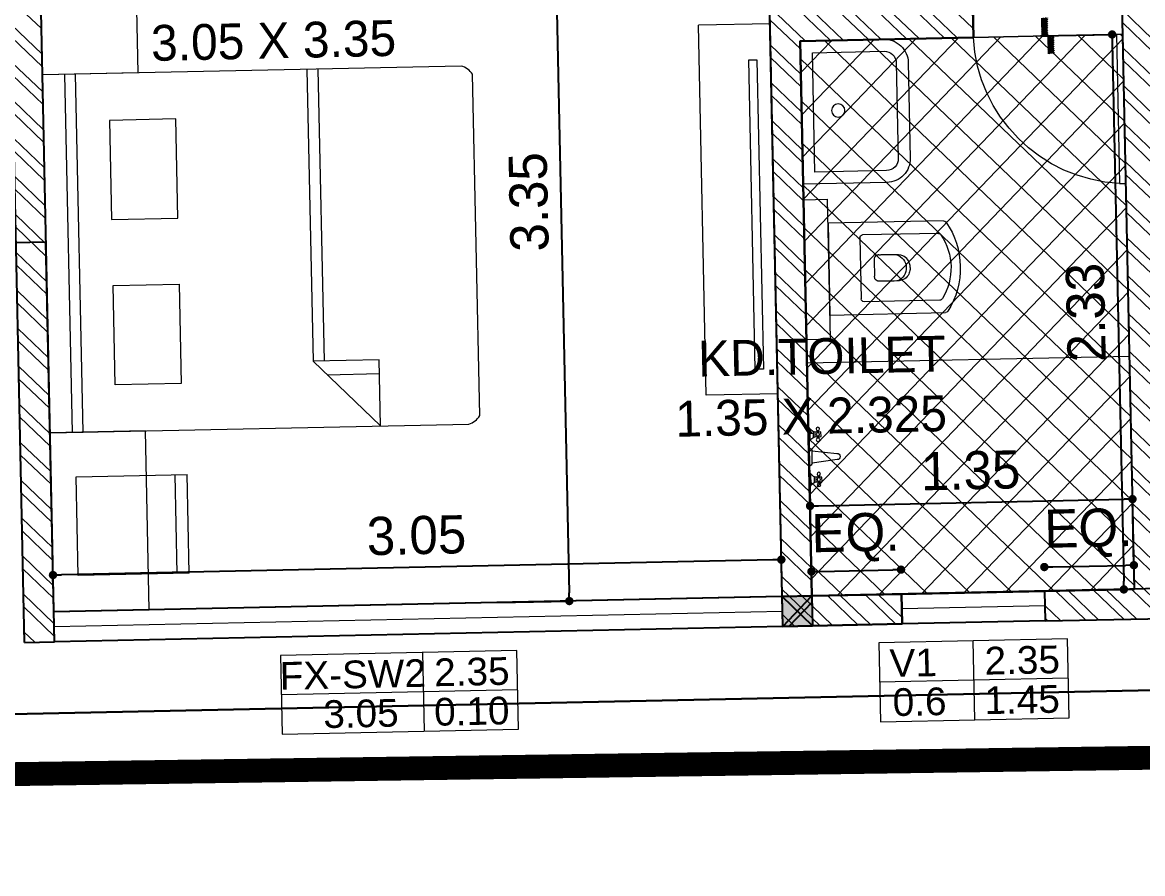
# Model space of a CAD drawing. Header units: metres. Extents: x 494 to 1845, y -666 to 1061.
# Drawn here: x 1413.3192 to 1413.7475, y 237.5901 to 237.9157 of the extents above; entities that cross this region are included whole.
import ezdxf

# ---------------------------------------------------------------- set-up
doc = ezdxf.new("R2010")
doc.units = ezdxf.units.M
doc.header["$MEASUREMENT"] = 0
doc.linetypes.add('1', pattern=[0])
doc.linetypes.add('DASHED2', pattern=[0.375, 0.25, -0.125])
doc.layers.get('Defpoints').update_dxf_attribs({"color": 12})
for name, color, linetype in [('A-AREA', 1, 'Continuous'), ('COLUMN', 1, 'Continuous'), ('PLOT - SURVEY', 1, '1'), ('TILE DROP', 180, '1'), ('VDA-TEXT', 250, '1'), ('VDA-WALL BELOW', 8, 'Continuous'), ('VDA_ROOF', 250, 'Continuous'), ('WALL', 250, 'Continuous')]:
    doc.layers.add(name, color=color, linetype=linetype)
for name, color, linetype, lineweight in [('A-Wall Hatch', 8, 'Continuous', 9), ('DIMENSION', 8, 'Continuous', 5), ('VDA-DOOR', 23, 'Continuous', 5), ('VDA-DW TAGS', 4, 'Continuous', 9), ('VDA-FURNITURE', 8, 'Continuous', 13), ('VDA-HATCH', 8, 'Continuous', 9), ('VDA-PLUMBING', 8, 'Continuous', 13), ('VDA-SLIDING DOOR', 4, 'Continuous', 9), ('VDA-WALL', 250, 'Continuous', 25), ('VDA-WINDOW', 5, 'Continuous', 9), ('VDA_FURNITURE', 8, 'Continuous', 13)]:
    doc.layers.add(name, color=color, linetype=linetype, lineweight=lineweight)
doc.styles.add('arial', font='arial.ttf', dxfattribs={"height": 0.3})
doc.styles.add('RS', font='GOTHIC.TTF')
doc.dimstyles.new('SMALL-1', dxfattribs={"dimtxt": 0.16, "dimasz": 0.035, "dimexe": 0, "dimexo": 0.1, "dimgap": 0.05, "dimtad": 1, "dimzin": 0, "dimdsep": 46, "dimtxsty": 'RS', "dimblk": 'DOT', "dimcen": 2.5, "dimclrd": 256, "dimclre": 256, "dimclrt": 5, "dimadec": 0, "dimazin": 0, "dimtfac": 1, "dimtdec": 3, "dimtofl": 0, "dimtmove": 0, "dimatfit": 3, "dimfxl": 0, "dimtolj": 1, "dimtzin": 0, "dimarcsym": 0})
pattern_1 = [(45, (1152.758408798573, 282.9493043231583), (-0.1104854345604985, 0.1104854345604985), [])]
pattern_2 = [(135.0000000000001, (-4.440892098500626e-16, 0.375), (-0.004419417382415919, -0.004419417382415927), [])]

# ---------------------------------------------------------------- blocks, each defined once
blk = doc.blocks.new('6555kkm')
at = {"lineweight": 30}
h = blk.add_hatch(color=5, dxfattribs=at)
h.dxf.hatch_style = 1
h.paths.add_polyline_path([(1152.883408798573, 282.9493043231583), (1152.758408798573, 282.9493043231583), (1152.758408798573, 283.0743043231584), (1152.883408798573, 283.0743043231584)])
h = blk.add_hatch()
h.set_pattern_fill('ANSI31', color=5, scale=1.250000000001137)
h.set_pattern_definition(pattern_1)
h.paths.add_polyline_path([(1152.758408798573, 283.0743043231584), (1152.883408798573, 283.0743043231584), (1152.883408798573, 282.9493043231583), (1152.758408798573, 282.9493043231583)])
h = blk.add_hatch()
h.set_pattern_fill('ANSI31', color=5, scale=1.250000000001137)
h.set_pattern_definition(pattern_1)
h.paths.add_polyline_path([(1152.758408798573, 283.0743043231584), (1152.883408798573, 283.0743043231584), (1152.883408798573, 282.9493043231583), (1152.758408798573, 282.9493043231583)])
at = {"layer": 'COLUMN', "color": 5, "lineweight": 25}
for p, q in [((1152.758408798573, 282.9493043231583), (1152.883408798573, 283.0743043231584)), ((1152.883408798573, 282.9493043231583), (1152.758408798573, 283.0743043231584))]:
    blk.add_line(p, q, dxfattribs=at)
blk.add_lwpolyline([(1152.758408798573, 283.0743043231584), (1152.883408798573, 283.0743043231584), (1152.883408798573, 282.9493043231583), (1152.758408798573, 282.9493043231583)], close=True, dxfattribs=at)
blk = doc.blocks.new('zw$417C')
at = {"layer": 'COLUMN', "color": 8, "lineweight": 30}
blk.add_blockref('6555kkm', (-1097.451033627933, -282.8867646900941), dxfattribs=at)
blk = doc.blocks.new('DFSDFASDFASD')
at = {"layer": 'VDA_ROOF', "color": 5, "lineweight": 30, "ltscale": 4}
blk.add_lwpolyline([(43.72001114071099, 7.876165156727097), (16.86561930178232, 4.449999999999932), (-16.84999999999991, 4.449999999999932), (-16.84999999999991, -6.375000000000114), (7.450000000000273, -6.375000000000114), (7.450000000000273, -7.275000000000091), (43.72001114071099, -7.275000000000091), (43.72001114071099, -3.799912912925208), (45.04501133847248, -3.799912912896389), (45.04501133847248, 0.8250953790992526), (43.72001114071099, 0.8250953790992526)], close=True, dxfattribs=at)
blk = doc.blocks.new('zw$FB86')
at = {"layer": 'VDA-FURNITURE'}
for points in [[(0, 0.4500000000007276), (0, 0.1000000000003638, 0.4142135623890781), (0.09999999999854481, 0), (0.5, 0, 0.4142135623784227), (0.5999999999985448, 0.1000000000003638), (0.5999999999985448, 0.4500000000007276)], [(0.05000000000291038, 0.4000000000014552), (0.05000000000291038, 0.09999999999672582, 0.4142135623730954), (0.09999999999854481, 0.0499999999992724), (0.5, 0.0499999999992724, 0.4142135623730952), (0.5499999999956344, 0.09999999999854481), (0.5499999999956344, 0.4000000000014552)]]:
    blk.add_lwpolyline(points, format="xyb", close=True, dxfattribs=at)
blk.add_circle((0.2941563244385179, 0.2973085056728451), 0.02777948606671998, dxfattribs=at)
blk = doc.blocks.new('zw$1B49')
at = {"layer": 'VDA-FURNITURE'}
for p, q in [((0.1172834102981142, 0.1172833973541856), (0.1042519220136455, 0.01303148863371462)), ((0.1563778760828427, 0.01303148863371462), (0.1433463877983741, 0.1172833973541856)), ((0.02606299044418847, 0.02606297715101391), (0.02606299044418847, 0.05212595430202782)), ((0.02606299044418847, 0.05212595430202782), (0.04561022380221402, 0.05212595430202782)), ((0.04561022380221402, 0.05212595430202782), (0.04561022380221402, 0.02606297715101391)), ((0.2150195752255968, 0.02606297726742923), (0.2150195752255968, 0.05212595453485847)), ((0.2150195752255968, 0.05212595453485847), (0.2345668076522998, 0.05212595453485847)), ((0.2345668076522998, 0.05212595453485847), (0.2345668076522998, 0.02606297738384455)), ((1.294392859563231e-08, 0), (0.07167320037115132, 0)), ((0.01280579613376176, 0.006515744258649647), (0.05888253347802674, 0.006515744258649647)), ((0.02606299044418847, 0.04235233785584569), (0.01954724630195415, 0.04235233785584569)), ((0.02606299044418847, 0.03583659359719604), (0.01954724630195415, 0.03583659359719604)), ((0.04836716493446147, 0.01954723289236426), (0.0235124676473788, 0.01954723289236426)), ((0.04561022380221402, 0.02606297715101391), (0.02606299044418847, 0.02606297715101391)), ((0.04561022380221402, 0.04235233785584569), (0.05212596794444835, 0.04235233785584569)), ((0.04561022380221402, 0.03583659359719604), (0.05212596794444835, 0.03583659359719604)), ((0.09122043372917688, 0), (0.1694093652986339, 1.164153218269348e-10)), ((0.1042519220136455, 0.01303148863371462), (0.1563778760828427, 0.01303148863371462)), ((0.1889565977253369, 1.164153218269348e-10), (0.2606297851525596, 2.328306436538696e-10)), ((0.2017623809151701, 0.006515744375064969), (0.2478391182594351, 0.006515744491480291)), ((0.2150195752255968, 0.04235233808867633), (0.2085038310833625, 0.04235233808867633)), ((0.2150195752255968, 0.03583659371361136), (0.2085038310833625, 0.03583659371361136)), ((0.2373237497158698, 0.01954723300877959), (0.2124690524287871, 0.01954723300877959)), ((0.2345668076522998, 0.02606297738384455), (0.2150195752255968, 0.02606297726742923)), ((0.2345668076522998, 0.04235233808867633), (0.2410825517945341, 0.04235233808867633)), ((0.2345668076522998, 0.03583659371361136), (0.2410825517945341, 0.03583659383002669))]:
    blk.add_line(p, q, dxfattribs=at)
for centre in [(0.01303150215971982, 0.03909446578472853), (0.03583660712320125, 0.03909446578472853), (0.05864171208668267, 0.03909446578472853), (0.2019880860098056, 0.03909446590114385), (0.224793190973287, 0.03909446590114385), (0.247598296868091, 0.03909446590114385)]:
    blk.add_circle(centre, 0.007284823654302127, dxfattribs=at)
for centre, radius, start, end in [((0.1303148995139054, 0.1172833973541856), 0.01303148858496634, 4.478646660041038e-08, 180.0000000447864), ((-0.009773602803761605, 0.03583659359719604), 0.03714545025915428, 285.2550999864717, 344.7449000233484), ((0.0814468170501641, 0.03583659359719604), 0.03714545025915428, 195.2551200547921, 254.7448800075654), ((0.1095638171755127, -0.005311634740792215), 0.01909713047432021, 106.1502000087727, 163.8498000219344), ((0.1510657201506547, -0.005311634624376893), 0.01909713047432021, 16.15020006410362, 73.84980008505138), ((0.1791829810463241, 0.03583659371361136), 0.03714545025915428, 285.2550999864717, 344.7449000233484), ((0.2704034018315724, 0.03583659383002669), 0.03714545025915428, 195.2551200547921, 254.7448800075654)]:
    blk.add_arc(centre, radius, start, end, dxfattribs=at)
blk = doc.blocks.new('zw$2702')
at = {"layer": 'VDA-FURNITURE'}
for p, q in [((0.5499802494960022, 0), (0.5499802476333571, 0.584986173780635)), ((0.6499802481921506, 0.5849861740134656), (0.5499802476333571, 0.584986173780635)), ((0.6499802491234732, 2.328306436538696e-10), (0.6499802481921506, 0.5849861740134656)), ((0.06626789482106688, 0.4849861727561802), (0.5499802476333571, 0.4849861738039181)), ((0.5499802476333571, 0.4849861738039181), (0.5499802485646796, 0.09999999997671694)), ((0.08852634602953913, 0.4324880581116304), (0.4059854198785615, 0.4324880588101223)), ((0.4179849887805176, 0.4204884897917509), (0.4179849887805176, 0.1644976834068075)), ((0.2196195882352185, 0.3244178210152313), (0.2234204721244168, 0.3293784004636109)), ((0.2234204721244168, 0.3293784004636109), (0.2280877952071023, 0.3340172126190737)), ((0.2280877952071023, 0.3340172126190737), (0.2337104606049252, 0.338173373718746)), ((0.2337104606049252, 0.338173373718746), (0.2403773705082131, 0.3416860003490001)), ((0.2403773705082131, 0.3416860003490001), (0.248177426175971, 0.3443942085141316)), ((0.248177426175971, 0.3443942085141316), (0.2571995307298494, 0.3461371148005128)), ((0.2571995307298494, 0.3461371148005128), (0.2675325863601756, 0.3467538355616853)), ((0.2675325863601756, 0.3467538355616853), (0.2780191826241207, 0.3467557415133342)), ((0.2780191826241207, 0.3467557415133342), (0.2874714464487624, 0.3467611278174445)), ((0.2874714464487624, 0.3467611278174445), (0.2959387444498134, 0.3467694973805919)), ((0.2959387444498134, 0.3467694973805919), (0.3034704441743088, 0.3467803528765216)), ((0.3034704441743088, 0.3467803528765216), (0.3101159131692839, 0.3467931972118095)), ((0.3101159131692839, 0.3467931972118095), (0.3159245171191287, 0.3468075330602005)), ((0.3159245171191287, 0.3468075330602005), (0.3209456235708785, 0.3468228633282706)), ((0.3209456235708785, 0.3468228633282706), (0.3252286000715685, 0.3468386908061802)), ((0.3252286000715685, 0.3468386908061802), (0.3288228123055887, 0.3468545182840899)), ((0.3288228123055887, 0.3468545182840899), (0.3317776278199744, 0.34686984855216)), ((0.3317776278199744, 0.34686984855216), (0.3341424141617608, 0.3468841845169663)), ((0.3341424141617608, 0.3468841845169663), (0.3359665379466605, 0.3468970287358388)), ((0.3359665379466605, 0.3468970287358388), (0.3381902633773279, 0.346916253794916)), ((0.3381902633773279, 0.346916253794916), (0.3388437426256132, 0.3469235459342599)), ((0.3388437426256132, 0.3469235459342599), (0.3397653868960333, 0.3470724488142878)), ((0.3397653868960333, 0.3470724488142878), (0.3421951776908827, 0.3472432924900204)), ((0.3421951776908827, 0.3472432924900204), (0.3456303991915775, 0.3470222798641771)), ((0.3456303991915775, 0.3470222798641771), (0.3495683355795336, 0.3459956140723079)), ((0.3495683355795336, 0.3459956140723079), (0.3535062728988123, 0.3437494980171323)), ((0.3535062728988123, 0.3437494980171323), (0.3569414934681845, 0.3398701344849542)), ((0.3569414934681845, 0.3398701344849542), (0.3583134880827856, 0.337188673322089)), ((0.3583134880827856, 0.337188673322089), (0.3593712842630339, 0.3339437264949083)), ((0.3593712842630339, 0.3339437264949083), (0.3600520447434974, 0.3300835692789406)), ((0.3600520447434974, 0.3300835692789406), (0.3602929294647765, 0.3255564770661294)), ((0.2097325569557142, 0.2918388803955168), (0.2097360829429817, 0.2924556011566892)), ((0.2097325569557142, 0.2916363230906427), (0.2097360829429817, 0.2910196023294702)), ((0.2097360829429817, 0.2924556011566892), (0.2098059284107876, 0.2941985074430704)), ((0.2097360829429817, 0.2910196023294702), (0.2098059284107876, 0.289276696043089)), ((0.2098059284107876, 0.2941985074430704), (0.2100309964807821, 0.2969067156082019)), ((0.2098059284107876, 0.289276696043089), (0.2100309964807821, 0.2865684878779575)), ((0.2100309964807821, 0.2969067156082019), (0.2105001874806476, 0.3004193421220407)), ((0.2100309964807821, 0.2865684878779575), (0.2105001884119702, 0.2830558613641188)), ((0.2105001874806476, 0.3004193421220407), (0.2113024063946796, 0.3045755033381283)), ((0.2105001884119702, 0.2830558613641188), (0.2113024063946796, 0.2788997001480311)), ((0.2113024063946796, 0.3045755033381283), (0.2125265535505605, 0.3092143153771758)), ((0.2125265535505605, 0.3092143153771758), (0.214261531138618, 0.3141748948255554)), ((0.214261531138618, 0.3141748948255554), (0.2165962422805023, 0.3192963579203933)), ((0.2165962422805023, 0.3192963579203933), (0.2196195882352185, 0.3244178210152313)), ((0.3602929294647765, 0.3262134199030697), (0.3602929294647765, 0.2587727529462427)), ((0.2113024063946796, 0.2788997001480311), (0.2125265535505605, 0.2742608881089836)), ((0.2125265535505605, 0.2742608881089836), (0.214261531138618, 0.2693003086606041)), ((0.214261531138618, 0.2693003086606041), (0.2165962422805023, 0.2641788455657661)), ((0.2165962422805023, 0.2641788455657661), (0.2196195882352185, 0.2590573824709281)), ((0.2196195882352185, 0.2590573824709281), (0.2234204721244168, 0.2540968030225486)), ((0.2234204721244168, 0.2540968030225486), (0.2280877952071023, 0.2494579909835011)), ((0.2280877952071023, 0.2494579909835011), (0.2337104615362477, 0.2453018297674134)), ((0.2337104615362477, 0.2453018297674134), (0.2403773705082131, 0.24178920336999)), ((0.2403773705082131, 0.24178920336999), (0.2481774271072936, 0.2390809950884432)), ((0.2481774271072936, 0.2390809950884432), (0.2571995316611719, 0.237338088802062)), ((0.2571995316611719, 0.237338088802062), (0.2675325863601756, 0.2367213681573048)), ((0.2675325863601756, 0.2367213681573048), (0.2780236706676078, 0.2367217985447496)), ((0.2780236706676078, 0.2367217985447496), (0.2874886181743932, 0.2367230148520321)), ((0.2874886181743932, 0.2367230148520321), (0.2959756257550907, 0.2367249047383666)), ((0.2959756257550907, 0.2367249047383666), (0.3035328884216142, 0.236727355979383)), ((0.3035328884216142, 0.236727355979383), (0.3102086030485225, 0.236730256350711)), ((0.3102086030485225, 0.236730256350711), (0.3160509665103746, 0.236733493511565)), ((0.3160509665103746, 0.236733493511565), (0.3211081728877616, 0.2367369552375749)), ((0.3211081728877616, 0.2367369552375749), (0.3254284199865651, 0.236740529187955)), ((0.3254284199865651, 0.236740529187955), (0.3290599037500215, 0.236744103138335)), ((0.3290599037500215, 0.236744103138335), (0.332050820121367, 0.2367475647479296)), ((0.332050820121367, 0.2367475647479296), (0.334449365043838, 0.2367508019087836)), ((0.334449365043838, 0.2367508019087836), (0.336303734460671, 0.2367537022801116)), ((0.336303734460671, 0.2367537022801116), (0.338572732413013, 0.2367580434074625)), ((0.338572732413013, 0.2367580434074625), (0.3392433824556065, 0.2367596899857745)), ((0.3392433824556065, 0.2367596899857745), (0.3401572865041089, 0.2367472226032987)), ((0.3401572865041089, 0.2367472226032987), (0.3425647087933612, 0.2369134899927303)), ((0.3498543801324558, 0.2390042450278997), (0.3537337652014685, 0.2415397411677986)), ((0.3537337652014685, 0.2415397411677986), (0.357100939618249, 0.2454759883694351)), ((0.357100939618249, 0.2454759883694351), (0.358435750247736, 0.2480648637283593)), ((0.358435750247736, 0.2480648637283593), (0.3594544718580437, 0.2511184909380972)), ((0.3594544718580437, 0.2511184909380972), (0.3600944245772553, 0.2546750580659136)), ((0.3600944245772553, 0.2546750580659136), (0.3602929294647765, 0.2587727529462427)), ((0.0885263469608617, 0.1524981135735288), (0.4059854198785615, 0.1524981142720208)), ((0.5499802485646796, 0.09999999997671694), (0.06626789575238945, 0.09999999892897904)), ((0.6499802491234732, 2.328306436538696e-10), (0.5499802494960022, 0))]:
    blk.add_line(p, q, dxfattribs=at)
for centre, radius, start, end in [((0.3392895713986945, 0.2924930856897845), 0.3392895713959484, 146.5314716852323, 213.4685283147677), ((0.06626789482106688, 0.4729866042835056), 0.01199956846898923, 90.00000178148115, 146.5314734667167), ((0.2879243318529916, 0.2924930862718611), 0.2489257321441072, 147.4567942573825, 212.5432060142842), ((0.08852634602953913, 0.4204884890568792), 0.011999569053979, 90.00000010672171, 150.4906703928836), ((0.4059854198785615, 0.4204884897553711), 0.011999569053979, 1.334021322268115e-07, 90.00000010672171), ((0.2850434205101919, 0.2912927382494672), 0.0588110275135647, 109.8583284364351, 247.3191860105703), ((0.3340704313086462, 0.2802833565147012), 0.0441938690793455, 281.0814857867093, 290.9254203467502), ((0.0885263469608617, 0.1644976825555204), 0.011999569053979, 209.5093298833318, 270.0000001067217), ((0.4059854198785615, 0.1644976832540124), 0.011999569053979, 270.0000001067217, 1.334021322268115e-07), ((0.06626789575238945, 0.1119995681438013), 0.01199956927687568, 213.4685292737154, 270.000000958813)]:
    blk.add_arc(centre, radius, start, end, dxfattribs=at)
blk = doc.blocks.new('zw$DE63')
at = {"layer": 'VDA-FURNITURE', "extrusion": (-1.507989483803639e-06, 1.204778851980319e-06, 0.9999999999981374)}
for p, q in [((0, 1.465385175775737), (1.737475395202637e-05, 0.03461594507098198)), ((1.799999579787254, 1.500022419262677), (0.04615342523902655, 1.500001120846719)), ((0.6923106350004673, 1.223085890640505), (0.4153841948136687, 1.500005604699254)), ((0.4153841948136687, 1.500005604699254), (0.4153875578194857, 1.223082527751103)), ((1.799999579787254, 1.500022419262677), (1.661538041196764, 1.500020737759769)), ((1.661538041196764, 1.500020737759769), (1.661556256935, 2.073787618428469e-05)), ((1.707710103131831, 2.129829954355955e-05), (1.707691887393594, 1.500021298183128)), ((1.800017794594169, 2.241926267743111e-05), (1.799999579787254, 1.500022419262677)), ((1.800017794594169, 2.241926267743111e-05), (1.799999579787254, 1.500022419262677)), ((0.6346176266670227, 1.280777497799136), (0.4153868574649096, 1.280774835497141)), ((1.246155807748437, 1.303861847263761), (1.523078884929419, 1.303865210153162)), ((1.246160851791501, 0.8884772319579497), (1.246155807748437, 1.303861847263761)), ((1.523078884929419, 1.303865210153162), (1.523083928972483, 0.8884805948473513)), ((0.4153875578194857, 1.223082527751103), (0.6923106350004673, 1.223085890640505)), ((0.646171641536057, 8.407281711697578e-06), (0.646156788803637, 1.223085330217145)), ((0.6923254877328873, 8.967705070972443e-06), (0.6923106350004673, 1.223085890640505)), ((1.523083928972483, 0.8884805948473513), (1.246160851791501, 0.8884772319579497)), ((1.5230872919783, 0.6115575178992003), (1.246164214797318, 0.6115541550097987)), ((1.246164214797318, 0.6115541550097987), (1.246169258840382, 0.1961695397039875)), ((1.523092336021364, 0.1961729025933892), (1.5230872919783, 0.6115575178992003)), ((1.246169258840382, 0.1961695397039875), (1.523092336021364, 0.1961729025933892)), ((0.04617164097726345, 1.120963133871555e-06), (1.800017794594169, 2.241926267743111e-05)), ((1.661556256935, 2.073787618428469e-05), (1.800017794594169, 2.241926267743111e-05))]:
    blk.add_line(p, q, dxfattribs=at)
at = {"layer": 'VDA-FURNITURE'}
for centre, start, end in [((0.0650025608483702, 1.426793432219711), 104.438611504063, 149.3025759873148), ((0.0650025608483702, 0.07320768862700788), 210.6974240127036, 255.5613884959456)]:
    blk.add_arc(centre, 0.07559534104429093, start, end, dxfattribs=at)
blk = doc.blocks.new('DFV')
at = {"layer": 'VDA_FURNITURE'}
for p, q in [((164.9829837693537, 153.5324947516458), (164.9828625957156, 153.0667231603841)), ((164.9829837694301, 153.5324947516458), (165.3970029616461, 153.5323870416398)), ((165.3968817879353, 153.0666154504254), (165.3970029616461, 153.5323870416398)), ((165.3969894979086, 153.4806346426051), (164.9829703056998, 153.4807423525929)), ((164.9828625957156, 153.0667231603841), (165.3968817879353, 153.0666154504254))]:
    blk.add_line(p, q, dxfattribs=at)
blk = doc.blocks.new('zw$F1DC')
at = {"layer": 'VDA-DOOR'}
for p, q in [((2.601322194095701e-05, 0), (2.601322339979006e-05, 0.9000000000000001)), ((2.601322192941069e-05, 0.0379718426371404), (0.9000260132219293, 0.0379718426371404)), ((2.601322194095701e-05, 0), (0.9000260132219409, 2.777222896099829e-13)), ((0.9000260132219293, 0.03797184263741812), (0.9000260132219293, 2.777222896099829e-13))]:
    blk.add_line(p, q, dxfattribs=at).dxf.unprotected_set("ltscale", 0)
at = {"layer": 'VDA-DOOR', "linetype": 'DASHED2', "ltscale": 0.3}
blk.add_arc((-0.02829771850029106, -0.03040769462445214), 0.9308387142759031, 4.212750427302682, 88.25632433435375, dxfattribs=at)
blk = doc.blocks.new('zw$AB1F')
at = {"layer": 'VDA-DOOR', "xscale": 1.111111111003124, "yscale": 1.111111111003124, "zscale": 1.111111111003124, "rotation": 90.00000000080222}
blk.add_blockref('zw$F1DC', (0.9999999967510598, -1.13686837721616e-13), dxfattribs=at)
blk = doc.blocks.new('_Dot')
at = {"color": 0, "linetype": 'ByBlock', "lineweight": -2}
blk.add_line((-0.5, 0), (-1, 0), dxfattribs=at)
at = {"color": 0, "linetype": 'ByBlock', "const_width": 0.5}
blk.add_lwpolyline([(-0.25, 0, 1), (0.25, 0, 1)], format="xyb", close=True, dxfattribs=at)
blk = doc.blocks.new('*D1140')
at = {"layer": 'Defpoints', "color": 0, "transparency": 16777216}
for p in [(-4.524999999999864, -1.024999999999977), (-4.524999414097238, -4.37504520146598), (-2.366173958560466, -4.37504520146598)]:
    blk.add_point(p, dxfattribs=at)
at = {"layer": 'DIMENSION', "lineweight": -2, "transparency": 16777216}
for p, q in [((-2.666173958560466, -1.024999999999977), (-2.366173958560466, -1.024999999999977)), ((-2.366173958560466, -1.059999999999977), (-2.366173958560466, -4.34004520146598)), ((-2.666173958560466, -4.37504520146598), (-2.366173958560466, -4.37504520146598))]:
    blk.add_line(p, q, dxfattribs=at)
at = {"layer": 'DIMENSION', "lineweight": -2, "transparency": 16777216, "xscale": 0.035, "yscale": 0.035, "zscale": 0.035}
for p, rotation in [((-2.366173958560466, -1.024999999999977), 90), ((-2.366173958560466, -4.37504520146598), 270)]:
    blk.add_blockref('_Dot', p, dxfattribs=dict(at, rotation=rotation))
at = {"layer": 'DIMENSION', "color": 5, "transparency": 16777216, "insert": (-2.500198431707985, -2.700022600732979), "char_height": 0.16, "attachment_point": 5, "rotation": 90, "style": 'RS'}
blk.add_mtext('\\A1;3.35', dxfattribs=at)
blk = doc.blocks.new('*D1141')
at = {"layer": 'Defpoints', "color": 0, "transparency": 16777216}
for p in [(-4.524999414097238, -4.220521955927154), (-4.524999414097238, -4.37504520146598), (-1.474999999999909, -4.375)]:
    blk.add_point(p, dxfattribs=at)
at = {"layer": 'DIMENSION', "lineweight": -2, "transparency": 16777216}
for p, q in [((-4.524999414097238, -4.27504520146598), (-4.524999414097238, -4.220521955927154)), ((-1.509999999999909, -4.220521955927154), (-4.489999414097237, -4.220521955927154)), ((-1.474999999999909, -4.275), (-1.474999999999909, -4.220521955927154))]:
    blk.add_line(p, q, dxfattribs=at)
at = {"layer": 'DIMENSION', "lineweight": -2, "transparency": 16777216, "xscale": 0.035, "yscale": 0.035, "zscale": 0.035, "rotation": 180}
blk.add_blockref('_Dot', (-4.524999414097238, -4.220521955927154), dxfattribs=at)
at = {"layer": 'DIMENSION', "lineweight": -2, "transparency": 16777216, "xscale": 0.035, "yscale": 0.035, "zscale": 0.035}
blk.add_blockref('_Dot', (-1.474999999999909, -4.220521955927154), dxfattribs=at)
at = {"layer": 'DIMENSION', "color": 5, "transparency": 16777216, "insert": (-2.999999707048573, -4.086497482779635), "char_height": 0.16, "attachment_point": 5, "style": 'RS'}
blk.add_mtext('\\A1;3.05', dxfattribs=at)
blk = doc.blocks.new('*D1144')
at = {"layer": 'Defpoints', "color": 0, "transparency": 16777216}
for p in [(-0.974999999999909, -4.272736819569502), (-1.349999999999909, -4.375), (-0.974999999999909, -4.375)]:
    blk.add_point(p, dxfattribs=at)
at = {"layer": 'DIMENSION', "lineweight": -2, "transparency": 16777216}
for p, q in [((-1.349999999999909, -4.275), (-1.349999999999909, -4.272736819569502)), ((-1.314999999999909, -4.272736819569502), (-1.009999999999909, -4.272736819569502)), ((-0.974999999999909, -4.275), (-0.974999999999909, -4.272736819569502))]:
    blk.add_line(p, q, dxfattribs=at)
at = {"layer": 'DIMENSION', "lineweight": -2, "transparency": 16777216, "xscale": 0.035, "yscale": 0.035, "zscale": 0.035, "rotation": 180}
blk.add_blockref('_Dot', (-1.349999999999909, -4.272736819569502), dxfattribs=at)
at = {"layer": 'DIMENSION', "lineweight": -2, "transparency": 16777216, "xscale": 0.035, "yscale": 0.035, "zscale": 0.035}
blk.add_blockref('_Dot', (-0.974999999999909, -4.272736819569502), dxfattribs=at)
at = {"layer": 'DIMENSION', "color": 5, "transparency": 16777216, "insert": (-1.162499999999909, -4.134415949413146), "char_height": 0.16, "attachment_point": 5, "style": 'RS'}
blk.add_mtext('\\A1;EQ.', dxfattribs=at)
blk = doc.blocks.new('*D1145')
at = {"layer": 'Defpoints', "color": 0, "transparency": 16777216}
for p in [(0, -4.274537624028312), (-0.375, -4.375139446603555), (0, -4.375139446603555)]:
    blk.add_point(p, dxfattribs=at)
at = {"layer": 'DIMENSION', "lineweight": -2, "transparency": 16777216}
for p, q in [((-0.375, -4.275139446603555), (-0.375, -4.274537624028312)), ((-0.34, -4.274537624028312), (-0.035, -4.274537624028312)), ((0, -4.275139446603555), (0, -4.274537624028312))]:
    blk.add_line(p, q, dxfattribs=at)
at = {"layer": 'DIMENSION', "lineweight": -2, "transparency": 16777216, "xscale": 0.035, "yscale": 0.035, "zscale": 0.035, "rotation": 180}
blk.add_blockref('_Dot', (-0.375, -4.274537624028312), dxfattribs=at)
at = {"layer": 'DIMENSION', "lineweight": -2, "transparency": 16777216, "xscale": 0.035, "yscale": 0.035, "zscale": 0.035}
blk.add_blockref('_Dot', (0, -4.274537624028312), dxfattribs=at)
at = {"layer": 'DIMENSION', "color": 5, "transparency": 16777216, "insert": (-0.1875, -4.136216753871956), "char_height": 0.16, "attachment_point": 5, "style": 'RS'}
blk.add_mtext('\\A1;EQ.', dxfattribs=at)
blk = doc.blocks.new('*D1146')
at = {"layer": 'Defpoints', "color": 0, "transparency": 16777216}
for p in [(-1.349999999999909, -2.326928868841492), (0, -3.997813383202583), (0, -4.375)]:
    blk.add_point(p, dxfattribs=at)
at = {"layer": 'DIMENSION', "lineweight": -2, "transparency": 16777216}
for p, q in [((-1.349999999999909, -3.697813383202583), (-1.349999999999909, -3.997813383202583)), ((-1.314999999999909, -3.997813383202583), (-0.035, -3.997813383202583)), ((0, -4.275), (0, -3.997813383202583))]:
    blk.add_line(p, q, dxfattribs=at)
at = {"layer": 'DIMENSION', "lineweight": -2, "transparency": 16777216, "xscale": 0.035, "yscale": 0.035, "zscale": 0.035, "rotation": 180}
blk.add_blockref('_Dot', (-1.349999999999909, -3.997813383202583), dxfattribs=at)
at = {"layer": 'DIMENSION', "lineweight": -2, "transparency": 16777216, "xscale": 0.035, "yscale": 0.035, "zscale": 0.035}
blk.add_blockref('_Dot', (0, -3.997813383202583), dxfattribs=at)
at = {"layer": 'DIMENSION', "color": 5, "transparency": 16777216, "insert": (-0.6749999999999545, -3.863788910055065), "char_height": 0.16, "attachment_point": 5, "style": 'RS'}
blk.add_mtext('\\A1;1.35', dxfattribs=at)
blk = doc.blocks.new('*D1147')
at = {"layer": 'Defpoints', "color": 0, "transparency": 16777216}
for p in [(-1.349954619197206, -2.049997637356228), (-1.349999999999909, -4.375139446603555), (-0.0440892370477286, -4.375139446603555)]:
    blk.add_point(p, dxfattribs=at)
at = {"layer": 'DIMENSION', "lineweight": -2, "transparency": 16777216}
for p, q in [((-0.3440892370477286, -2.049997637356228), (-0.0440892370477286, -2.049997637356228)), ((-0.0440892370477286, -2.084997637356228), (-0.0440892370477286, -4.340139446603555)), ((-0.3440892370477286, -4.375139446603555), (-0.0440892370477286, -4.375139446603555))]:
    blk.add_line(p, q, dxfattribs=at)
at = {"layer": 'DIMENSION', "lineweight": -2, "transparency": 16777216, "xscale": 0.035, "yscale": 0.035, "zscale": 0.035}
for p, rotation in [((-0.0440892370477286, -2.049997637356228), 90), ((-0.0440892370477286, -4.375139446603555), 270)]:
    blk.add_blockref('_Dot', p, dxfattribs=dict(at, rotation=rotation))
at = {"layer": 'DIMENSION', "color": 5, "transparency": 16777216, "insert": (-0.1781137101952474, -3.21256854197992), "char_height": 0.16, "attachment_point": 5, "rotation": 90, "style": 'RS'}
blk.add_mtext('\\A1;2.33', dxfattribs=at)
blk = doc.blocks.new('V1')
at = {"layer": 'VDA-DW TAGS'}
for p, q in [((1525.345971780803, 322.8255013930478), (1525.345971780803, 323.1563759827781)), ((1525.740711984555, 322.9909386879129), (1524.950971780803, 322.9909386879129))]:
    blk.add_line(p, q, dxfattribs=at)
blk.add_lwpolyline([(1525.740711984555, 323.1563759827781), (1524.950971780803, 323.1563759827781), (1524.950971780803, 322.8255013930478), (1525.740711984555, 322.8255013930478)], close=True, dxfattribs=at)
at = {"layer": 'VDA-DW TAGS', "char_height": 0.1159809851405905, "attachment_point": 8, "style": 'arial'}
for s, insert, width in [('V1', (1525.093642404539, 323.0116001073051), 0.2822932409837917), ('2.35', (1525.550088173589, 323.0116001073051), 0.2822932409837917), ('0.6', (1525.116763770219, 322.84616281244), 0.275840167237977), ('1.45', (1525.546186022507, 322.84616281244), 0.3661736348513708)]:
    blk.add_mtext(s, dxfattribs=dict(at, insert=insert, width=width))
blk = doc.blocks.new('FX SW 2')
at = {"layer": 'VDA-DW TAGS'}
for p, q in [((1536.635428353373, 314.01549259741), (1536.635428353373, 314.3463671871402)), ((1537.030168557125, 314.1809298922751), (1536.040556048342, 314.1809298922751))]:
    blk.add_line(p, q, dxfattribs=at)
blk.add_lwpolyline([(1537.030168557125, 314.3463671871402), (1536.040556048342, 314.3463671871402), (1536.040556048342, 314.01549259741), (1537.030168557125, 314.01549259741)], close=True, dxfattribs=at)
at = {"layer": 'VDA-DW TAGS', "char_height": 0.1159809851405905, "attachment_point": 8, "style": 'arial'}
for s, insert, width in [('FX-SW2', (1536.340795877519, 314.2004444817844), 0.2822932409837917), ('2.35', (1536.839544746159, 314.2015913116672), 0.2822932409837917), ('3.05', (1536.371493042921, 314.0361540168021), 0.275840167237977), ('0.10', (1536.835642595077, 314.0361540168021), 0.3661736348513708)]:
    blk.add_mtext(s, dxfattribs=dict(at, insert=insert, width=width))
blk = doc.blocks.new('TT-level diff-flat-14')
at = {"layer": 'TILE DROP'}
h = blk.add_hatch(dxfattribs=at)
h.set_pattern_fill('ANSI31', color=256, scale=0.05, angle=90.00000000000006, style=0)
h.set_pattern_definition(pattern_2)
h.paths.add_polyline_path([(-0.07499999999998863, 0.02500000000000568), (-0.07499999999998863, 0), (0, 0), (0, 0.02500000000000568)])
h = blk.add_hatch(dxfattribs=at)
h.set_pattern_fill('ANSI31', color=256, scale=0.05, angle=90.00000000000006, style=0)
h.set_pattern_definition(pattern_2)
h.paths.add_polyline_path([(0, 0), (0, -0.02500000000000568), (0.07499999999998863, -0.02500000000000568), (0.07499999999998863, 0)])
for points in [[(0, 0), (-0.07499999999998863, 0)], [(0.07499999999998863, -0.02500000000000568), (0, -0.02500000000000568), (0, 0), (-0.07499999999998863, 0)]]:
    blk.add_lwpolyline(points, dxfattribs=at)
blk = doc.blocks.new('SDFDSFD')
at = {"layer": 'A-Wall Hatch', "ltscale": 0.1}
h = blk.add_hatch(dxfattribs=at)
h.set_pattern_fill('ANSI32', color=256, scale=0.3, angle=270)
h.set_pattern_definition([(315, (-5.76940198055172, -2.326928868841492), (0.07954951288348662, 0.07954951288348659), []), (315, (-5.76940198055172, -2.379961877341486), (0.07954951288348662, 0.07954951288348659), [])])
h.paths.add_polyline_path([(-3.575000000000045, 2.575000000000045), (-5.244999999999891, 2.575000000000045), (-5.244999999999891, 5.250000000000057), (-1.349999999999909, 5.250000000000057), (-1.349999999999909, 5.375000000000057), (-6.8449999999998, 5.375000000000057), (-6.8449999999998, 5.250000000000057), (-5.369999999999891, 5.250000000000057), (-5.369999999999891, 4.050000000000068), (-5.7199999999998, 4.050000000000068), (-5.7199999999998, 3.925000000000068), (-5.369999999999891, 3.925000000000068), (-5.369999999999891, 2.575000000000045), (-5.7199999999998, 2.575000000000045), (-5.7199999999998, 2.450000000000045), (-3.575000000000045, 2.450000000000045)])
h.paths.add_polyline_path([(-7.7199999999998, -2.949999999999989), (-7.7199999999998, -0.8999999999999773), (-6.8449999999998, -0.8999999999999773), (-6.8449999999998, 4.050000000000068), (-6.7199999999998, 4.050000000000068), (-6.7199999999998, -0.8999999999999773), (-6.449999999999863, -0.8999999999999773), (-6.449999999999863, -1.024999999999977), (-7.5949999999998, -1.024999999999977), (-7.5949999999998, -2.949999999999989)])
h.paths.add_polyline_path([(-2.375, -0.8999999999999773), (-4.649999999999864, -0.8999999999999773), (-4.649999999999864, -4.5), (-4.524999999999864, -4.5), (-4.524999999999864, -1.024999999999977), (-2.375, -1.024999999999977)])
h.paths.add_polyline_path([(-0.974999999999909, 2.999860553396445), (-0.9809027286516994, 2.999860553396445), (-1.349999999999909, 3), (-1.349999999999909, 4.050000000000068), (-1.474999999999909, 4.050000000000068), (-1.474999999999909, 3), (-2.375, 3), (-2.375, 2.450000000000045), (-2.25, 2.450000000000045), (-2.25, 2.875), (-1.474999999999909, 2.875), (-1.474999999999909, 0), (-1.349999999999909, 0), (-1.349999999999909, 0.8000000000000114), (-0.625, 0.8000000000000114), (-0.625, 0.9250000000000114), (-1.349999999999909, 0.9250000000000114), (-1.349999999999909, 2.875), (-0.974999999999909, 2.875)])
h.paths.add_polyline_path([(2.674999999999955, 3), (1.024999999999864, 3), (1.024999999999864, 4.350000000000023), (1.974999999999909, 4.350000000000023), (1.974999999999909, 4.474860553396468), (0.8999999999998636, 4.475000000000023), (0.8999999999998636, 3), (-0.375, 3), (-0.375, 2.875), (2.674999999999955, 2.875)])
h.paths.add_polyline_path([(-0.625, -1.925000000000011), (-1.349999999999909, -1.925000000000011), (-1.349999999999909, -1.024999999999977), (-0.900000000000091, -1.024999999999977), (-0.900000000000091, -0.8999999999999773), (-1.474999999999909, -0.8999999999999773), (-1.474999999999909, -4.5), (-0.974999999999909, -4.5), (-0.974999999999909, -4.375139446603555), (-0.9809027286516994, -4.375139446603555), (-1.349999999999909, -4.375), (-1.349999999999909, -2.050000003470643), (-0.625, -2.050000000000011)])
h.paths.add_polyline_path([(3.549999999999955, 4.475000000000023), (2.574999999999818, 4.475000000000023), (2.574999999999818, 4.350000000000023), (3.424999999999955, 4.350000000000023), (3.424999999999955, 3), (3.549999999999955, 3)])
h.paths.add_polyline_path([(0.125, -1.925000000000011), (0, -1.925000000000011), (0, -4.375), (-0.375, -4.375), (-0.375, -4.5), (0.125, -4.5)])
h.paths.add_polyline_path([(0.125, 2.875), (0, 2.875), (0, 0), (0.125, 0)])
h.paths.add_polyline_path([(4.875, 3), (3.549999999999955, 3), (3.549999999999955, 2.875), (4.875, 2.875)])
h.paths.add_polyline_path([(3.549999999999955, 3), (3.424999999999955, 3), (3.424999999999955, 2.875), (3.549999999999955, 2.875)])
h.paths.add_polyline_path([(3.549999999999955, 0.112500000000017), (3.424999999999955, 0.1125000000000171), (3.424999999999955, -0.8999999999999773), (0, -0.8999999999999773), (0, -1.024999999999977), (3.424999999999955, -1.024999999999977), (3.424999999999955, -4.5), (3.549999999999955, -4.5), (3.549999999999955, -1.024999999999977), (4.875, -1.024999999999977), (4.875, -0.8999999999999773), (3.549999999999955, -0.8999999999999773)])
h.paths.add_polyline_path([(3.424999999999955, 1.912500000000017), (3.549999999999955, 1.912500000000017), (3.549999999999955, 2.875), (3.424999999999955, 2.875)])
at = {"layer": 'VDA-HATCH'}
h = blk.add_hatch(dxfattribs=at)
h.set_pattern_fill('ANSI37', color=43)
h.set_pattern_definition([(45, (-42536.25676201939, 14913.54794713638), (-0.08838834764831846, 0.08838834764831846), []), (135, (-42536.25676201939, 14913.54794713638), (-0.08838834764831845, -0.08838834764831843), [])])
h.paths.add_polyline_path([(1.024999999999864, 3), (3.425000000028149, 3), (3.425000000028149, 4.350000000000023), (1.024999999999864, 4.350000000000023)])
h.paths.add_polyline_path([(-1.349954619197206, -2.050000003525213), (0, -2.050000003525213), (0, -4.375139446603555), (-1.349954619197206, -4.375139446603555)])
h.paths.add_polyline_path([(0, 2.875), (-1.349999999999909, 2.875), (-1.349999999999909, 0.9250000000000114), (0, 0.9250000000000114)])
blk.add_lwpolyline([(-1.474999999999909, -0.8999999999999773), (-0.900000000000091, -0.8999999999999773), (-0.900000000000091, -1.024999999999977), (-1.349999999999909, -1.024999999999977), (-1.349999999999909, -1.925000000000011), (-0.625, -1.925000000000011), (-0.625, -2.050000000000011), (-1.349954619197206, -2.050000003470416), (-1.349999999999909, -4.375), (-0.974999999999909, -4.375), (-0.974999999999909, -4.5), (-1.474999999999909, -4.5), (-1.474999999999909, -0.8999999999999773)])
at = {"layer": 'A-AREA'}
blk.add_lwpolyline([(-1.474999999999909, 5.250000000000057), (-1.474999999999909, 2.875), (1.024999999999864, 2.875), (1.024999999999864, 4.350000000000023), (3.425000000028149, 4.34999589387229), (3.424999999999955, 2.875), (4.75, 2.875), (4.75, -0.8999999999999773), (3.425065773919869, -0.8999986045160426), (3.424999999999955, -4.375), (-4.524999414097238, -4.37504520146598), (-4.524999999999864, -2.824999999999989), (-7.5949999999998, -2.824999999999989), (-7.5949999999998, -1.024999999999977), (-6.7199999999998, -1.024999999999977)], dxfattribs=at)
at = {"layer": 'VDA-DOOR'}
blk.add_line((-0.6249999997007762, -2.050018039877671), (2.992237568832934e-10, -2.050018039877671), dxfattribs=at)
at = {"layer": 'VDA-FURNITURE', "extrusion": (4.368272014304201e-06, 5.8104550666431e-06, 0.9999999999735785)}
for p, q in [((-1.775000827057966, -3.524994205354574), (-1.775000818377748, -1.974994205478993)), ((-1.475000818374838, -1.974994207217946), (-1.775000818377748, -1.974994205478993)), ((-5.283709469949827e-09, -3.399997600880681), (-1.350000007203107, -3.399997594437821)), ((-1.475000827055055, -3.524994207093528), (-1.775000827057966, -3.524994205354574))]:
    blk.add_line(p, q, dxfattribs=at)
at = {"layer": 'VDA-FURNITURE', "extrusion": (4.368272014304201e-06, 5.8104550666431e-06, 0.9999999999735785), "elevation": -2.491889090263516e-06}
for points in [[(-4.124999404656592, -2.124988122314562), (-4.524999404337905, -2.124988120408261), (-4.524998367186527, -1.525005322341485), (-4.124998367512489, -1.525005324247786)], [(-1.532879365365261, -3.420559887107402), (-1.56752709252487, -3.420559886940055), (-1.567527086580412, -2.124690984189101), (-1.532879359420804, -2.124690984356448)], [(-4.124999411816134, -3.625022125149144), (-4.524999411497447, -3.625022123242843), (-4.524999414240483, -4.375045201525381), (-4.12499941455917, -4.375045203431682)]]:
    blk.add_lwpolyline(points, close=True, dxfattribs=at)
at = {"layer": 'VDA-SLIDING DOOR'}
blk.add_line((-1.474999999999909, -4.4375), (-4.524999999999864, -4.4375), dxfattribs=at)
at = {"layer": 'VDA-WALL'}
for p, q in [((-4.649999999999864, -4.5), (-4.649999999999864, -0.8999999999999773)), ((-1.474999999999909, -4.5), (-1.474999999999909, -0.8999999999999773)), ((-4.524999999999864, -4.5), (-4.524999999999864, -1.024999999999977)), ((-0.625, -2.050000000000011), (-0.625, -1.925000000000011)), ((0, -4.375), (0, -1.925000000000011)), ((-1.349999999999909, -4.375), (-1.349999999999909, -2.050000000000011)), ((-1.349999999999909, -2.050000000000011), (-0.625, -2.050000000000011)), ((-1.349999999999909, -4.375), (-0.974999999999909, -4.375)), ((-0.974999999999909, -4.5), (-0.974999999999909, -4.375)), ((-0.375, -4.375), (0, -4.375)), ((-0.375, -4.5), (-0.375, -4.375)), ((-4.649999999999864, -4.5), (-4.524999999999864, -4.5)), ((-1.474999999999909, -4.5), (-0.974999999999909, -4.5)), ((-0.375, -4.5), (0.125, -4.5))]:
    blk.add_line(p, q, dxfattribs=at)
at = {"layer": 'VDA-WALL BELOW'}
for p, q in [((-1.474999999999909, -4.375), (-4.524999999999864, -4.375)), ((-0.9809027286516994, -4.375139446603555), (-0.375, -4.375139446603555)), ((-1.474999999999909, -4.5), (-4.524999999999864, -4.5)), ((-0.375, -4.5), (-0.974999999999909, -4.5))]:
    blk.add_line(p, q, dxfattribs=at)
at = {"layer": 'VDA-WINDOW'}
blk.add_line((-0.375, -4.4375), (-0.974999999999909, -4.4375), dxfattribs=at)
at = {"xscale": -1, "rotation": 270}
blk.add_blockref('TT-level diff-flat-14', (-0.3125003563936843, -2.050036104395701, 0.0001903834058416051), dxfattribs=at)
at = {"layer": 'VDA-DOOR', "extrusion": (-0.0003046095345934809, 0.0001294728292490316, 0.9999999452249075), "xscale": -0.6249926852213523, "yscale": 0.6249926852213521, "zscale": 0.6249926852213519, "rotation": 180.0000022596031}
blk.add_blockref('zw$AB1F', (-0.6249966535104325, -2.050000007466692, -7.503935137987902e-05), dxfattribs=at)
at = {"layer": 'VDA-FURNITURE', "extrusion": (4.368272014304201e-06, 5.8104550666431e-06, 0.9999999999735786), "rotation": 179.9999997265772}
blk.add_blockref('zw$DE63', (-2.724990718570474, -2.125004569860617, -2.425074426548033e-05), dxfattribs=at)
at = {"layer": 'VDA-FURNITURE', "extrusion": (4.368272014304201e-06, 5.8104550666431e-06, 0.9999999999735786), "xscale": -1, "rotation": 270.0000002737258}
blk.add_blockref('zw$1B49', (-1.350000900721932, -3.923588854715719, -2.869500789485488e-05), dxfattribs=at)
at = {"layer": 'VDA-FURNITURE', "lineweight": 0, "extrusion": (4.348203224385877e-06, 0.0001176154741816322, 0.9999999930738468), "xscale": -1.000054247983934, "yscale": 1.000054247983934, "zscale": 1.000054247983934, "rotation": 269.9850941066977}
blk.add_blockref('DFV', (-157.537873084563, -169.1771257803439, -0.02058285470415986), dxfattribs=at)
at = {"layer": 'VDA-HATCH'}
for name, p in [('FX SW 2', (-1539.619713577826, -318.9232350618058)), ('V1', (-1526.025719182081, -327.7332438574437))]:
    blk.add_blockref(name, p, dxfattribs=at)
at = {"layer": 'VDA-PLUMBING', "extrusion": (4.368272014304201e-06, 5.8104550666431e-06, 0.9999999999735786), "xscale": -1}
for name, p, rotation in [('zw$FB86', (-0.8999546191924394, -2.049997635148962, -1.584266572329108e-05), 90.00000027372593), ('zw$2702', (-0.7000197612314027, -3.299997597938411, -2.223236449575616e-05), 2.735316719381049e-07)]:
    blk.add_blockref(name, p, dxfattribs=dict(at, rotation=rotation))
at = {"layer": 'VDA-TEXT', "extrusion": (4.368272014304201e-06, 5.8104550666431e-06, 0.9999999999735785), "char_height": 0.15, "width": 1.314504061156185e-11, "attachment_point": 9, "style": 'arial'}
for s, insert, text_direction in [('\\pi0.63095;{\\fCentury Gothic|b0|i0|c0|p34;G.BEDROOM  }\\P\\pi0.76025;{\\fCentury Gothic|b0|i0|c0|p34;3.05 X 3.35}', (-3.041458572754436, -2.078167218816759), (0.9999999999904591, -3.819167204646539e-14, -4.368272014377718e-06)), ('\\pi0.64650;{\\fCentury Gothic|b0|i0|c0|p34;KD.TOILET  }\\P\\pi0.53520;{\\fCentury Gothic|b0|i0|c0|p34;1.35 X 2.325}', (-0.7691862145222785, -3.698609217804801), (0.9999999999904591, -3.794674268663798e-14, -4.36827201437772e-06))]:
    blk.add_mtext(s, dxfattribs=dict(at, insert=insert, text_direction=text_direction))
at = {"layer": 'DIMENSION'}
dim = blk.add_linear_dim(base=(-2.366173958560466, -4.37504520146598), p1=(-4.524999999999864, -1.024999999999977), p2=(-4.524999414097238, -4.37504520146598, 4.269554277385695e-05), angle=90, dimstyle='SMALL-1', dxfattribs=at)
dim.commit()
dim.dimension.update_dxf_attribs({"geometry": '*D1140', "text_midpoint": (-2.500198431707985, -2.700022600732979)})
dim = blk.add_linear_dim(base=(-0.0440892370477286, -4.375139446603555), p1=(-1.349954619197206, -2.049997637356228, 1.965722418964795e-06), p2=(-1.349999999999909, -4.375139446603555), angle=90, dimstyle='SMALL-1', dxfattribs=at)
dim.commit()
dim.dimension.update_dxf_attribs({"geometry": '*D1147', "text_midpoint": (-0.0440892370477286, -3.21256854197992), "dimtype": 160})
for base, p1, p2, picture, middle in [((0, -3.997813383202583), (-1.349999999999909, -2.326928868841492), (0, -4.375), '*D1146', (-0.6749999999999545, -3.863788910055065)), ((-4.524999414097238, -4.220521955927154), (-1.474999999999909, -4.375), (-4.524999414097238, -4.37504520146598, 4.269554277385695e-05), '*D1141', (-2.999999707048573, -4.086497482779635))]:
    dim = blk.add_linear_dim(base=base, p1=p1, p2=p2, dimstyle='SMALL-1', dxfattribs=at)
    dim.commit()
    dim.dimension.update_dxf_attribs({"geometry": picture, "text_midpoint": middle})
for base, p1, p2, picture, middle in [((-0.974999999999909, -4.272736819569502), (-1.349999999999909, -4.375), (-0.974999999999909, -4.375), '*D1144', (-1.162499999999909, -4.272736819569502)), ((0, -4.274537624028312), (-0.375, -4.375139446603555), (0, -4.375139446603555), '*D1145', (-0.1875, -4.274537624028312))]:
    dim = blk.add_linear_dim(base=base, p1=p1, p2=p2, text='EQ.', dimstyle='SMALL-1', dxfattribs=at)
    dim.commit()
    dim.dimension.update_dxf_attribs({"geometry": picture, "text_midpoint": middle, "dimtype": 160})

msp = doc.modelspace()

# ---------------------------------------------------------------- linework, layer by layer
at = {"layer": 'PLOT - SURVEY', "color": 250, "linetype": 'Continuous', "lineweight": 40}
msp.add_lwpolyline([(1406.729007893435, 239.2254116031925), (1406.701579000421, 238.7216653493377), (1406.669972837153, 238.5024673065476), (1406.63131730978, 237.9192314196162), (1406.627973189099, 237.6430652800883), (1407.984104857526, 237.6424953811337), (1410.989318198377, 237.5937154709807), (1414.312959200026, 237.6408724874801)], dxfattribs=at)
at = {"layer": 'WALL', "lineweight": 50, "ltscale": 0.5, "const_width": 0.009133264706538559}
msp.add_lwpolyline([(1414.063725624333, 239.6983404174285), (1411.571839550344, 239.3263036491568), (1408.698885300682, 239.2915854604927), (1406.728685441249, 239.2255519805682), (1406.701359559241, 238.7217620249036), (1406.669796736653, 238.5025408626435), (1406.631259954995, 237.9192529389086), (1406.627973189099, 237.6430652800883), (1407.98420722283, 237.6427782206499), (1410.98965731894, 237.5946215056214), (1414.354513432538, 237.6430652800883)], dxfattribs=at)

# ---------------------------------------------------------------- block references
at = {"xscale": 0.09132575951384468, "yscale": 0.09132575951384468, "zscale": 0.09132575951384468, "rotation": 1.208854810110589}
for name, p in [('DFSDFASDFASD', (1410.09081038922, 238.2475009405472)), ('SDFDSFD', (1413.73592698119, 238.0983448794055))]:
    msp.add_blockref(name, p, dxfattribs=at)
at = {"layer": 'COLUMN', "color": 6, "lineweight": 30, "xscale": 0.09132575951384468, "yscale": 0.09132575951384468, "zscale": 0.09132575951384468, "rotation": 1.208854810110589}
msp.add_blockref('zw$417C', (1408.560177919926, 237.5723542464608), dxfattribs=at)

doc.saveas('drawing.dxf')
